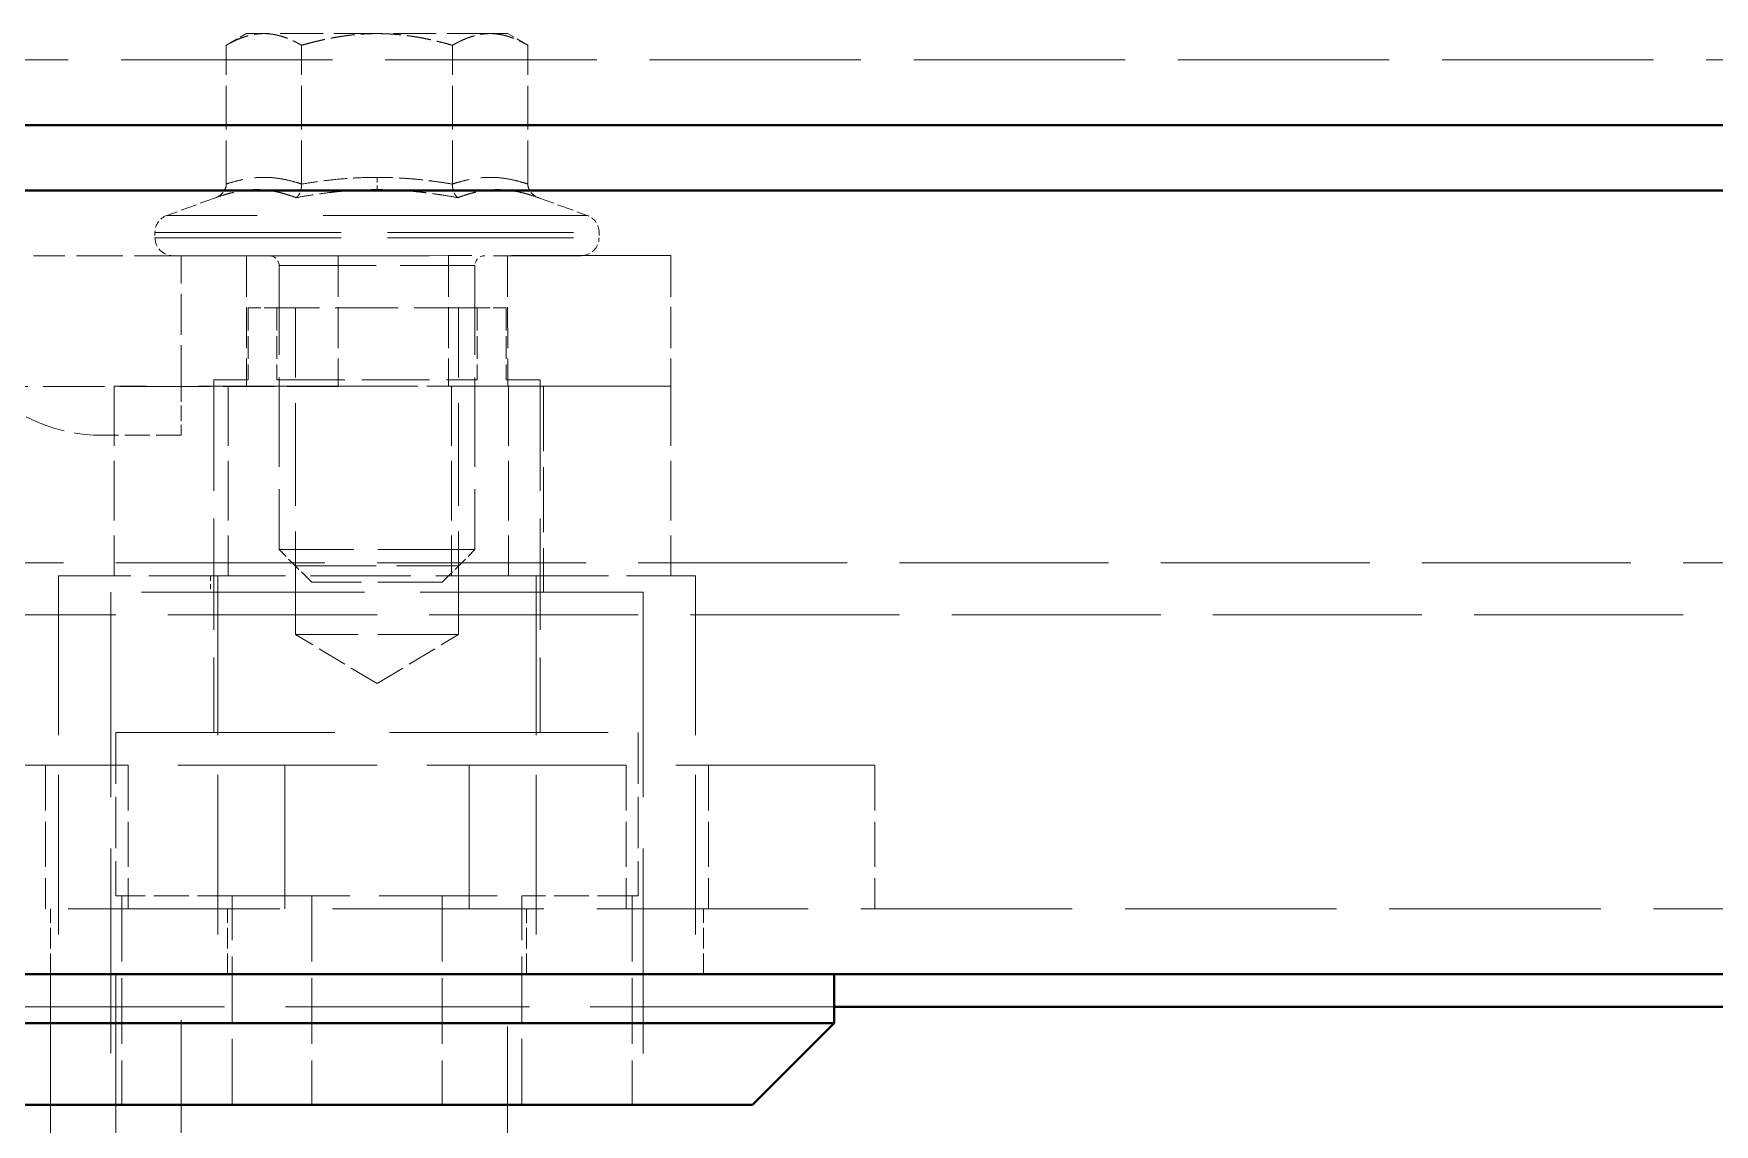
# Model space of a CAD drawing. Header units: millimetres. Extents: x 0 to 2523, y 0 to 1782.
# Drawn here: x 834.8 to 886.2, y 1397.4 to 1430.8 of the extents above; entities that cross this region are included whole.
import ezdxf

# ---------------------------------------------------------------- set-up
doc = ezdxf.new("R2010")
doc.units = ezdxf.units.MM
doc.header["$LTSCALE"] = 3
doc.linetypes.add('DASHED', pattern=[0.2067, 0.1654, -0.0413])
for name, color, linetype, lineweight in [('가려진 것(ISO)', 2, 'DASHED', 18), ('가려진 좁은 것(ISO)', 2, 'DASHED', 18), ('가시적인 것(ISO)', 3, 'Continuous', 40)]:
    doc.layers.add(name, color=color, linetype=linetype, lineweight=lineweight)

msp = doc.modelspace()

# ---------------------------------------------------------------- linework, layer by layer
at = {"layer": '가려진 것(ISO)', "ltscale": 0.453555}
for p, q in [((841.2766, 1430.833), (840.6578, 1430.4758)), ((849.2766, 1430.833), (849.8954, 1430.4758))]:
    msp.add_line(p, q, dxfattribs=at)
at = {"layer": '가려진 것(ISO)', "ltscale": 2.698431}
for p, q in [((840.6578, 1426.2254), (840.6578, 1430.4758)), ((849.8954, 1426.2254), (849.8954, 1430.4758))]:
    msp.add_line(p, q, dxfattribs=at)
at = {"layer": '가려진 것(ISO)', "ltscale": 1.329629}
for p, q in [((841.8125, 1430.833), (841.2766, 1430.833)), ((849.2766, 1430.833), (848.7407, 1430.833))]:
    msp.add_line(p, q, dxfattribs=at)
at = {"layer": '가려진 것(ISO)', "ltscale": 2.659358}
for p, q in [((845.2766, 1430.833), (841.8125, 1430.833)), ((848.7407, 1430.833), (845.2766, 1430.833))]:
    msp.add_line(p, q, dxfattribs=at)
at = {"layer": '가려진 것(ISO)', "ltscale": 2.698482}
msp.add_line((842.9672, 1426.2254), (842.9672, 1430.4758), dxfattribs=at)
at = {"layer": '가려진 것(ISO)', "ltscale": 2.698487}
msp.add_line((847.586, 1426.2254), (847.586, 1430.4758), dxfattribs=at)
at = {"layer": '가려진 것(ISO)', "ltscale": 13.047749}
for p, q in [((1143.2766, 1430.033), (787.2766, 1430.033)), ((787.2766, 1404.033), (1143.2766, 1404.033))]:
    msp.add_line(p, q, dxfattribs=at)
at = {"layer": '가려진 것(ISO)', "ltscale": 1.009477}
for p, q in [((840.3327, 1425.8086), (838.8385, 1425.2648)), ((850.2204, 1425.8086), (851.7147, 1425.2648))]:
    msp.add_line(p, q, dxfattribs=at)
at = {"layer": '가려진 것(ISO)', "ltscale": 0.104586}
for p, q in [((838.4766, 1424.7479), (838.4766, 1424.583)), ((852.0766, 1424.7479), (852.0766, 1424.583))]:
    msp.add_line(p, q, dxfattribs=at)
at = {"layer": '가려진 것(ISO)', "ltscale": 15.832087}
msp.add_line((839.0266, 1424.033), (851.5266, 1424.033), dxfattribs=at)
at = {"layer": '가려진 것(ISO)', "ltscale": 3.154497}
for p, q in [((844.0836, 1424.0325), (839.2772, 1424.0305)), ((844.0853, 1420.0325), (839.2789, 1420.0305))]:
    msp.add_line(p, q, dxfattribs=at)
at = {"layer": '가려진 것(ISO)', "ltscale": 2.539495}
for p, q in [((841.2766, 1424.0313), (841.2783, 1420.0313)), ((849.2766, 1424.0347), (849.2783, 1420.0347)), ((854.2766, 1424.0369), (854.2783, 1420.0369))]:
    msp.add_line(p, q, dxfattribs=at)
at = {"layer": '가려진 것(ISO)', "ltscale": 2.19112}
for p, q in [((847.4609, 1424.034), (844.0836, 1424.0325)), ((844.0853, 1420.0325), (847.4626, 1420.034))]:
    msp.add_line(p, q, dxfattribs=at)
at = {"layer": '가려진 것(ISO)', "ltscale": 9.838044}
for p, q in [((854.2766, 1424.0369), (847.4609, 1424.034)), ((847.4626, 1420.034), (854.2783, 1420.0369))]:
    msp.add_line(p, q, dxfattribs=at)
at = {"layer": '가려진 것(ISO)', "ltscale": 5.52352}
for p, q in [((842.2766, 1423.733), (842.2766, 1415.033)), ((848.2766, 1423.733), (848.2766, 1415.033))]:
    msp.add_line(p, q, dxfattribs=at)
at = {"layer": '가려진 것(ISO)', "ltscale": 0.796132}
for p, q in [((841.3266, 1422.433), (842.211, 1422.433)), ((848.3421, 1422.433), (849.2266, 1422.433))]:
    msp.add_line(p, q, dxfattribs=at)
at = {"layer": '가려진 것(ISO)', "ltscale": 1.396677}
for p, q in [((841.3266, 1422.433), (841.3266, 1420.233)), ((842.211, 1422.433), (842.211, 1420.233)), ((848.3421, 1422.433), (848.3421, 1420.233)), ((849.2266, 1422.433), (849.2266, 1420.233))]:
    msp.add_line(p, q, dxfattribs=at)
at = {"layer": '가려진 것(ISO)', "ltscale": 3.892509}
msp.add_line((848.3421, 1422.433), (842.211, 1422.433), dxfattribs=at)
at = {"layer": '가려진 것(ISO)', "ltscale": 6.348889}
for p, q in [((842.7766, 1412.433), (842.7766, 1422.433)), ((847.7766, 1412.433), (847.7766, 1422.433))]:
    msp.add_line(p, q, dxfattribs=at)
at = {"layer": '가려진 것(ISO)', "ltscale": 2.095026}
for p, q in [((840.2766, 1420.233), (841.3266, 1420.233)), ((849.2266, 1420.233), (850.2766, 1420.233))]:
    msp.add_line(p, q, dxfattribs=at)
at = {"layer": '가려진 것(ISO)', "ltscale": 6.856808}
for p, q in [((840.2766, 1420.233), (840.2766, 1409.433)), ((850.2766, 1420.233), (850.2766, 1409.433))]:
    msp.add_line(p, q, dxfattribs=at)
at = {"layer": '가려진 것(ISO)', "ltscale": 4.190152}
msp.add_line((842.211, 1420.233), (848.3421, 1420.233), dxfattribs=at)
at = {"layer": '가려진 것(ISO)', "ltscale": 12.956447}
msp.add_line((854.2766, 1420.033), (837.2261, 1420.033), dxfattribs=at)
at = {"layer": '가려진 것(ISO)', "ltscale": 3.682313}
for p, q in [((837.2261, 1420.033), (837.2261, 1414.233)), ((840.7146, 1420.033), (840.7146, 1414.233)), ((847.5567, 1420.033), (847.5567, 1414.233)), ((849.3003, 1420.033), (849.3003, 1414.233)), ((854.2766, 1420.033), (854.2766, 1414.233))]:
    msp.add_line(p, q, dxfattribs=at)
at = {"layer": '가려진 것(ISO)', "ltscale": 0.950628}
msp.add_line((839.2783, 1420.0305), (839.2789, 1418.533), dxfattribs=at)
at = {"layer": '가려진 것(ISO)', "ltscale": 3.999763}
msp.add_line((850.3766, 1420.033), (850.3766, 1413.733), dxfattribs=at)
at = {"layer": '가려진 것(ISO)', "ltscale": 1.545837}
msp.add_line((839.2789, 1418.533), (836.844, 1418.533), dxfattribs=at)
at = {"layer": '가려진 것(ISO)', "ltscale": 5.983681}
msp.add_line((848.2766, 1415.033), (842.2766, 1415.033), dxfattribs=at)
at = {"layer": '가려진 것(ISO)', "ltscale": 0.897783}
for p, q in [((843.2766, 1414.033), (842.2766, 1415.033)), ((847.2766, 1414.033), (848.2766, 1415.033))]:
    msp.add_line(p, q, dxfattribs=at)
at = {"layer": '가려진 것(ISO)', "ltscale": 12.901145}
for p, q in [((813.2766, 1414.633), (1117.2766, 1414.633)), ((1117.2766, 1413.033), (813.2766, 1413.033)), ((849.2766, 1386.033), (849.2766, 1402.033))]:
    msp.add_line(p, q, dxfattribs=at)
at = {"layer": '가려진 것(ISO)', "ltscale": 9.837123}
for p, q in [((835.5266, 1414.233), (835.5266, 1402.033)), ((840.4034, 1414.233), (840.4034, 1402.033)), ((850.1497, 1414.233), (850.1497, 1402.033)), ((855.0266, 1414.233), (855.0266, 1402.033))]:
    msp.add_line(p, q, dxfattribs=at)
at = {"layer": '가려진 것(ISO)', "ltscale": 4.455295}
for p, q in [((835.5266, 1414.233), (840.4034, 1414.233)), ((850.1497, 1414.233), (855.0266, 1414.233))]:
    msp.add_line(p, q, dxfattribs=at)
at = {"layer": '가려진 것(ISO)', "ltscale": 0.317349}
msp.add_line((840.1766, 1414.233), (840.1766, 1413.733), dxfattribs=at)
at = {"layer": '가려진 것(ISO)', "ltscale": 6.187803}
msp.add_line((850.1497, 1414.233), (840.4034, 1414.233), dxfattribs=at)
at = {"layer": '가려진 것(ISO)', "ltscale": 3.989087}
msp.add_line((847.2766, 1414.033), (843.2766, 1414.033), dxfattribs=at)
at = {"layer": '가려진 것(ISO)', "ltscale": 13.763361}
msp.add_line((853.4266, 1413.733), (837.1266, 1413.733), dxfattribs=at)
at = {"layer": '가려진 것(ISO)', "ltscale": 12.659248}
for p, q in [((837.1266, 1413.733), (837.1266, 1398.033)), ((853.4266, 1413.733), (853.4266, 1398.033))]:
    msp.add_line(p, q, dxfattribs=at)
at = {"layer": '가려진 것(ISO)', "ltscale": 4.986384}
msp.add_line((847.7766, 1412.433), (842.7766, 1412.433), dxfattribs=at)
at = {"layer": '가려진 것(ISO)', "ltscale": 1.851636}
for q in [(842.7766, 1412.433), (847.7766, 1412.433)]:
    msp.add_line((845.2766, 1410.9309), q, dxfattribs=at)
at = {"layer": '가려진 것(ISO)', "ltscale": 13.510047}
msp.add_line((837.2766, 1409.433), (853.2766, 1409.433), dxfattribs=at)
at = {"layer": '가려진 것(ISO)', "ltscale": 3.174394}
for p, q in [((837.2766, 1409.433), (837.2766, 1404.433)), ((853.2766, 1409.433), (853.2766, 1404.433))]:
    msp.add_line(p, q, dxfattribs=at)
at = {"layer": '가려진 것(ISO)', "ltscale": 12.296404}
for p, q in [((837.6516, 1408.433), (830.0266, 1408.433)), ((852.9016, 1408.433), (837.6516, 1408.433)), ((860.5266, 1408.433), (852.9016, 1408.433))]:
    msp.add_line(p, q, dxfattribs=at)
at = {"layer": '가려진 것(ISO)', "ltscale": 2.793455}
for p, q in [((835.1266, 1408.433), (835.1266, 1404.033)), ((837.6516, 1408.433), (837.6516, 1404.033)), ((852.9016, 1408.433), (852.9016, 1404.033)), ((855.4266, 1408.433), (855.4266, 1404.033)), ((860.5266, 1408.433), (860.5266, 1404.033))]:
    msp.add_line(p, q, dxfattribs=at)
at = {"layer": '가려진 것(ISO)', "ltscale": 1.087521}
for p, q in [((837.2766, 1404.433), (837.4593, 1404.433)), ((853.0939, 1404.433), (853.2766, 1404.433))]:
    msp.add_line(p, q, dxfattribs=at)
at = {"layer": '가려진 것(ISO)', "ltscale": 2.147077}
for p, q in [((840.8412, 1404.433), (837.4593, 1404.433)), ((853.0939, 1404.433), (849.7119, 1404.433))]:
    msp.add_line(p, q, dxfattribs=at)
at = {"layer": '가려진 것(ISO)', "ltscale": 4.063253}
for p, q in [((837.4593, 1404.433), (837.4593, 1398.033)), ((840.8412, 1398.033), (840.8412, 1404.433)), ((843.2766, 1404.433), (843.2766, 1398.033)), ((847.2766, 1404.433), (847.2766, 1398.033)), ((849.7119, 1398.033), (849.7119, 1404.433)), ((853.0939, 1404.433), (853.0939, 1398.033))]:
    msp.add_line(p, q, dxfattribs=at)
at = {"layer": '가려진 것(ISO)', "ltscale": 7.266602}
msp.add_line((840.8412, 1404.433), (849.7119, 1404.433), dxfattribs=at)
at = {"layer": '가려진 것(ISO)', "ltscale": 1.269698}
for p, q in [((835.2766, 1402.033), (835.2766, 1404.033)), ((840.694, 1402.033), (840.694, 1404.033)), ((849.8591, 1402.033), (849.8591, 1404.033)), ((855.2766, 1402.033), (855.2766, 1404.033))]:
    msp.add_line(p, q, dxfattribs=at)
at = {"layer": '가려진 것(ISO)', "ltscale": 14.513788}
msp.add_line((835.2766, 1402.033), (835.2766, 1384.033), dxfattribs=at)
at = {"layer": '가려진 것(ISO)', "ltscale": 16.126431}
msp.add_line((837.2766, 1402.033), (837.2766, 1382.033), dxfattribs=at)
at = {"layer": '가려진 것(ISO)', "ltscale": 11.288502}
for p, q in [((837.2766, 1402.033), (837.2766, 1388.033)), ((839.2766, 1388.033), (839.2766, 1402.033))]:
    msp.add_line(p, q, dxfattribs=at)
at = {"layer": '가려진 것(ISO)', "ltscale": 15.051335}
msp.add_line((859.2766, 1401.033), (831.2766, 1401.033), dxfattribs=at)
at = {"layer": '가려진 것(ISO)', "ltscale": 0.426521}
for centre, start, end in [((839.0266, 1424.7479), 110, 180), ((851.5266, 1424.7479), 0, 70)]:
    msp.add_arc(centre, 0.55, start, end, dxfattribs=at)
at = {"layer": '가려진 것(ISO)', "ltscale": 0.548413}
for centre, start, end in [((839.0266, 1424.583), 180, 270), ((851.5266, 1424.583), 270, 0)]:
    msp.add_arc(centre, 0.55, start, end, dxfattribs=at)
at = {"layer": '가려진 것(ISO)', "ltscale": 0.299089}
for centre, start, end in [((841.9766, 1423.733), 0, 90), ((848.5766, 1423.733), 90, 180)]:
    msp.add_arc(centre, 0.3, start, end, dxfattribs=at)
at = {"layer": '가려진 것(ISO)', "ltscale": 2.520347}
msp.add_arc((836.844, 1423.533), 5, 224.50898, 270, dxfattribs=at)
at = {"layer": '가려진 것(ISO)', "ltscale": 1.488612}
for points, weights in [([(840.6578, 1430.4758), (841.2766, 1430.833), (841.8125, 1430.833)], [2.05513277492, 2.2140978483, 2.21409784829]), ([(841.8125, 1430.833), (842.3484, 1430.833), (842.9672, 1430.4758)], [2.21409784829, 2.21409784827, 2.05513277493]), ([(842.9672, 1430.4758), (844.2048, 1430.833), (845.2766, 1430.833)], [2.0551350202, 2.21410026725, 2.21410026725]), ([(845.2766, 1430.833), (846.3484, 1430.833), (847.586, 1430.4758)], [2.21410026725, 2.21410026725, 2.05513502021]), ([(847.586, 1430.4758), (848.2048, 1430.833), (848.7407, 1430.833)], [2.05513439893, 2.2140996138, 2.2140995979])]:
    msp.add_rational_spline(points, weights, degree=2, dxfattribs=at)
at = {"layer": '가려진 것(ISO)', "ltscale": 1.488611}
msp.add_rational_spline([(848.7407, 1430.833), (849.2766, 1430.833), (849.8954, 1430.4758)], [2.2140995979, 2.21409958201, 2.05513439892], degree=2, dxfattribs=at)
at = {"layer": '가려진 것(ISO)', "ltscale": 0.356819}
for points, knots in [([(840.6578, 1426.2254), (840.6578, 1426.1849), (840.6509, 1426.1448), (840.624, 1426.0639), (840.6029, 1426.0242), (840.5462, 1425.9469), (840.5093, 1425.9107), (840.4274, 1425.851), (840.3827, 1425.8271), (840.3347, 1425.8093), (840.3337, 1425.809), (840.3327, 1425.8086)], [-0.056055776, -0.056055776, -0.056055776, -0.056055776, -0.043849048, -0.043849048, -0.030415241, -0.030415241, -0.015046721, -0.015046721, 0, 0, 0.000314742, 0.000314742, 0.000314742, 0.000314742]), ([(849.8954, 1426.2254), (849.8953, 1426.1849), (849.9022, 1426.1448), (849.9291, 1426.0639), (849.9503, 1426.0242), (850.0069, 1425.9469), (850.0439, 1425.9107), (850.1257, 1425.851), (850.1704, 1425.8271), (850.2184, 1425.8093), (850.2194, 1425.809), (850.2204, 1425.8086)], [-0.056055727, -0.056055727, -0.056055727, -0.056055727, -0.043846592, -0.043846592, -0.030415241, -0.030415241, -0.015046721, -0.015046721, 0, 0, 0.000314742, 0.000314742, 0.000314742, 0.000314742])]:
    msp.add_open_spline(points, degree=3, knots=knots, dxfattribs=at)
at = {"layer": '가려진 것(ISO)', "ltscale": 0.356764}
msp.add_open_spline([(842.9672, 1426.2254), (842.9672, 1426.1848), (842.9637, 1426.1446), (842.9502, 1426.0638), (842.9397, 1426.0241), (842.9114, 1425.9469), (842.8929, 1425.9107), (842.852, 1425.8509), (842.8296, 1425.8271), (842.8056, 1425.8093), (842.8051, 1425.809), (842.8047, 1425.8086)], degree=3, knots=[0.000007253, 0.000007253, 0.000007253, 0.000007253, 0.012182988, 0.012182988, 0.025541036, 0.025541036, 0.040859243, 0.040859243, 0.055840117, 0.055840117, 0.056151409, 0.056151409, 0.056151409, 0.056151409], dxfattribs=at)
at = {"layer": '가려진 것(ISO)', "ltscale": 0.356759}
msp.add_open_spline([(847.586, 1426.2254), (847.586, 1426.1848), (847.5894, 1426.1446), (847.6029, 1426.0638), (847.6134, 1426.0241), (847.6417, 1425.9469), (847.6602, 1425.9107), (847.7012, 1425.8509), (847.7235, 1425.8271), (847.7475, 1425.8093), (847.748, 1425.809), (847.7485, 1425.8086)], degree=3, knots=[-0.056046369, -0.056046369, -0.056046369, -0.056046369, -0.043826559, -0.043826559, -0.030415995, -0.030415995, -0.015038694, -0.015038694, 0, 0, 0.000312487, 0.000312487, 0.000312487, 0.000312487], dxfattribs=at)
at = {"layer": '가려진 것(ISO)', "ltscale": 2.873697}
msp.add_open_spline([(839.2772, 1424.0305), (838.6292, 1424.0302), (837.9339, 1424.0299), (837.3485, 1424.0297), (836.763, 1424.0294), (836.2874, 1424.0292), (835.7365, 1424.029), (835.4221, 1424.0288), (835.0833, 1424.0287), (834.7599, 1424.0286)], degree=3, knots=[0, 0, 0, 0, 0.3890197, 0.3890197, 0.3890197, 0.7780394, 0.7780394, 0.7780394, 1, 1, 1, 1], dxfattribs=at)
at = {"layer": '가려진 것(ISO)', "ltscale": 3.790577}
msp.add_open_spline([(839.2789, 1420.0305), (838.2864, 1420.0301), (837.2906, 1420.0296), (835.3009, 1420.0288), (834.309, 1420.0284), (833.3246, 1420.028)], degree=3, knots=[-0.59728772, -0.59728772, -0.59728772, -0.59728772, -0.29865558, -0.29865558, -0.00008864, -0.00008864, -0.00008864, -0.00008864], dxfattribs=at)
at = {"layer": '가려진 좁은 것(ISO)', "ltscale": 0.31017}
msp.add_line((845.2766, 1426.4322), (845.2766, 1426.0564), dxfattribs=at)
at = {"layer": '가려진 좁은 것(ISO)', "ltscale": 16.308598}
msp.add_line((851.7147, 1425.2648), (838.8385, 1425.2648), dxfattribs=at)
at = {"layer": '가려진 좁은 것(ISO)', "ltscale": 11.483541}
for p, q in [((838.4766, 1424.7479), (852.0766, 1424.7479)), ((838.4766, 1424.583), (852.0766, 1424.583))]:
    msp.add_line(p, q, dxfattribs=at)
at = {"layer": '가려진 좁은 것(ISO)', "ltscale": 2.539495}
for p, q in [((839.2789, 1420.0305), (839.2772, 1424.0305)), ((844.0836, 1424.0325), (844.0853, 1420.0325)), ((847.4609, 1424.034), (847.4626, 1420.034))]:
    msp.add_line(p, q, dxfattribs=at)
at = {"layer": '가려진 좁은 것(ISO)', "ltscale": 5.983681}
msp.add_line((842.2766, 1423.733), (848.2766, 1423.733), dxfattribs=at)
at = {"layer": '가려진 좁은 것(ISO)', "ltscale": 0.12769}
msp.add_line((842.2766, 1420.233), (842.2766, 1420.0318), dxfattribs=at)
at = {"layer": '가려진 좁은 것(ISO)', "ltscale": 0.12607}
msp.add_line((848.2766, 1420.0343), (848.2766, 1420.233), dxfattribs=at)
at = {"layer": '가려진 좁은 것(ISO)', "ltscale": 0.000754912}
msp.add_line((842.1127, 1420.0317), (842.1127, 1420.033), dxfattribs=at)
msp.add_line((842.1127, 1420.0317), (842.1127, 1420.033), dxfattribs=at)
at = {"layer": '가려진 좁은 것(ISO)', "ltscale": 4.986384}
msp.add_line((842.7766, 1414.533), (847.7766, 1414.533), dxfattribs=at)
msp.add_line((842.7766, 1414.533), (847.7766, 1414.533), dxfattribs=at)
at = {"layer": '가려진 좁은 것(ISO)', "ltscale": 2.793455}
for p, q in [((842.4552, 1404.033), (842.4552, 1408.433)), ((842.4552, 1408.433), (842.4552, 1404.033)), ((842.4552, 1404.033), (842.4552, 1408.433)), ((842.4552, 1408.433), (842.4552, 1404.033)), ((848.0979, 1408.433), (848.0979, 1404.033)), ((848.0979, 1404.033), (848.0979, 1408.433)), ((848.0979, 1408.433), (848.0979, 1404.033)), ((848.0979, 1404.033), (848.0979, 1408.433))]:
    msp.add_line(p, q, dxfattribs=at)
at = {"layer": '가려진 좁은 것(ISO)', "ltscale": 2.94755}
msp.add_open_spline([(842.9672, 1426.2254), (842.8885, 1426.252), (842.8049, 1426.278), (842.7155, 1426.3026), (842.626, 1426.3272), (842.5307, 1426.3504), (842.432, 1426.3699), (842.3334, 1426.3894), (842.2314, 1426.4052), (842.1276, 1426.4159), (842.0238, 1426.4266), (841.9181, 1426.4322), (841.8125, 1426.4322), (841.7068, 1426.4322), (841.6011, 1426.4266), (841.4973, 1426.4159), (841.3935, 1426.4052), (841.2916, 1426.3894), (841.1929, 1426.3699), (841.0943, 1426.3504), (840.9989, 1426.3272), (840.9095, 1426.3026), (840.82, 1426.278), (840.7364, 1426.252), (840.6578, 1426.2254)], degree=3, knots=[0, 0, 0, 0, 0.125, 0.125, 0.125, 0.25, 0.25, 0.25, 0.375, 0.375, 0.375, 0.5, 0.5, 0.5, 0.625, 0.625, 0.625, 0.75, 0.75, 0.75, 0.875, 0.875, 0.875, 1, 1, 1, 1], dxfattribs=at)
at = {"layer": '가려진 좁은 것(ISO)', "ltscale": 1.473715}
msp.add_open_spline([(845.2766, 1426.4322), (845.0905, 1426.4322), (844.9018, 1426.4279), (844.7096, 1426.419), (844.5174, 1426.41), (844.3217, 1426.3964), (844.1254, 1426.3783), (843.929, 1426.3602), (843.7319, 1426.3376), (843.5385, 1426.3118), (843.345, 1426.286), (843.1551, 1426.2571), (842.9672, 1426.2254)], degree=3, knots=[0, 0, 0, 0, 0.25, 0.25, 0.25, 0.5, 0.5, 0.5, 0.75, 0.75, 0.75, 1, 1, 1, 1], dxfattribs=at)
at = {"layer": '가려진 좁은 것(ISO)', "ltscale": 1.473716}
msp.add_open_spline([(847.5859, 1426.2254), (847.4956, 1426.2406), (847.4051, 1426.2552), (847.314, 1426.2691), (847.2133, 1426.2844), (847.112, 1426.2989), (847.0099, 1426.3124), (846.9431, 1426.3213), (846.876, 1426.3298), (846.8087, 1426.3379), (846.6802, 1426.3532), (846.551, 1426.367), (846.4223, 1426.3788), (846.3781, 1426.3829), (846.334, 1426.3867), (846.2899, 1426.3903), (846.1385, 1426.4027), (845.9882, 1426.4123), (845.8401, 1426.4192), (845.8181, 1426.4202), (845.7962, 1426.4211), (845.7744, 1426.422), (845.6058, 1426.4289), (845.4401, 1426.4322), (845.2766, 1426.4322)], degree=3, knots=[0, 0, 0, 0, 0.1187084, 0.1187084, 0.1187084, 0.25, 0.25, 0.25, 0.3359259, 0.3359259, 0.3359259, 0.5, 0.5, 0.5, 0.5563781, 0.5563781, 0.5563781, 0.75, 0.75, 0.75, 0.7786751, 0.7786751, 0.7786751, 1, 1, 1, 1], dxfattribs=at)
at = {"layer": '가려진 좁은 것(ISO)', "ltscale": 2.947551}
msp.add_open_spline([(849.8953, 1426.2254), (849.8167, 1426.252), (849.7331, 1426.278), (849.6437, 1426.3026), (849.5542, 1426.3272), (849.4589, 1426.3504), (849.3602, 1426.3699), (849.2616, 1426.3894), (849.1596, 1426.4052), (849.0558, 1426.4159), (848.952, 1426.4266), (848.8463, 1426.4322), (848.7407, 1426.4322), (848.635, 1426.4322), (848.5293, 1426.4266), (848.4255, 1426.4159), (848.3217, 1426.4052), (848.2198, 1426.3894), (848.1211, 1426.3699), (848.0225, 1426.3504), (847.9271, 1426.3272), (847.8377, 1426.3026), (847.7482, 1426.278), (847.6646, 1426.252), (847.586, 1426.2254)], degree=3, knots=[0, 0, 0, 0, 0.125, 0.125, 0.125, 0.25, 0.25, 0.25, 0.375, 0.375, 0.375, 0.5, 0.5, 0.5, 0.625, 0.625, 0.625, 0.75, 0.75, 0.75, 0.875, 0.875, 0.875, 1, 1, 1, 1], dxfattribs=at)
at = {"layer": '가려진 좁은 것(ISO)', "ltscale": 3.159124}
for points, knots in [([(842.8046, 1425.8086), (842.7392, 1425.8335), (842.6692, 1425.8585), (842.5941, 1425.8831), (842.5794, 1425.8879), (842.5646, 1425.8927), (842.5495, 1425.8975), (842.4963, 1425.9142), (842.4405, 1425.9307), (842.3828, 1425.9462), (842.3405, 1425.9575), (842.297, 1425.9684), (842.2528, 1425.9785), (842.2148, 1425.9872), (842.1761, 1425.9953), (842.137, 1426.0028), (842.0684, 1426.016), (841.9982, 1426.0271), (841.9269, 1426.0357), (841.9071, 1426.0381), (841.8873, 1426.0402), (841.8674, 1426.0422), (841.7743, 1426.0515), (841.6796, 1426.0564), (841.5845, 1426.0564), (841.4895, 1426.0564), (841.394, 1426.0515), (841.2996, 1426.0422), (841.2794, 1426.0402), (841.2593, 1426.0381), (841.2392, 1426.0357), (841.1666, 1426.0271), (841.0948, 1426.016), (841.0244, 1426.0028), (840.9842, 1425.9953), (840.9445, 1425.9872), (840.9053, 1425.9785), (840.8597, 1425.9684), (840.8148, 1425.9575), (840.771, 1425.9462), (840.7113, 1425.9307), (840.6534, 1425.9142), (840.5982, 1425.8975), (840.5825, 1425.8927), (840.5671, 1425.8879), (840.5519, 1425.8831), (840.4738, 1425.8585), (840.4009, 1425.8335), (840.3327, 1425.8086)], [0.00000232, 0.00000232, 0.00000232, 0.00000232, 0.10460482, 0.10460482, 0.10460482, 0.125, 0.125, 0.125, 0.19708955, 0.19708955, 0.19708955, 0.25, 0.25, 0.25, 0.29543023, 0.29543023, 0.29543023, 0.375, 0.375, 0.375, 0.39704146, 0.39704146, 0.39704146, 0.5, 0.5, 0.5, 0.60295854, 0.60295854, 0.60295854, 0.625, 0.625, 0.625, 0.70456977, 0.70456977, 0.70456977, 0.75, 0.75, 0.75, 0.80291045, 0.80291045, 0.80291045, 0.875, 0.875, 0.875, 0.89539518, 0.89539518, 0.89539518, 0.99999751, 0.99999751, 0.99999751, 0.99999751]), ([(850.2204, 1425.8086), (850.1522, 1425.8335), (850.0794, 1425.8585), (850.0013, 1425.8831), (849.986, 1425.8879), (849.9706, 1425.8927), (849.955, 1425.8975), (849.8997, 1425.9142), (849.8419, 1425.9307), (849.7822, 1425.9462), (849.7383, 1425.9575), (849.6934, 1425.9684), (849.6478, 1425.9785), (849.6086, 1425.9872), (849.5689, 1425.9953), (849.5287, 1426.0028), (849.4583, 1426.016), (849.3865, 1426.0271), (849.314, 1426.0357), (849.2939, 1426.0381), (849.2737, 1426.0402), (849.2535, 1426.0422), (849.1591, 1426.0515), (849.0637, 1426.0564), (848.9686, 1426.0564), (848.8735, 1426.0564), (848.7788, 1426.0515), (848.6858, 1426.0422), (848.6659, 1426.0402), (848.646, 1426.0381), (848.6262, 1426.0357), (848.5549, 1426.0271), (848.4847, 1426.016), (848.4162, 1426.0028), (848.377, 1425.9953), (848.3384, 1425.9872), (848.3004, 1425.9785), (848.2561, 1425.9684), (848.2127, 1425.9575), (848.1703, 1425.9462), (848.1126, 1425.9307), (848.0568, 1425.9142), (848.0036, 1425.8975), (847.9886, 1425.8927), (847.9737, 1425.8879), (847.9591, 1425.8831), (847.8839, 1425.8585), (847.814, 1425.8335), (847.7485, 1425.8086)], [0.00000249, 0.00000249, 0.00000249, 0.00000249, 0.10460482, 0.10460482, 0.10460482, 0.125, 0.125, 0.125, 0.19708955, 0.19708955, 0.19708955, 0.25, 0.25, 0.25, 0.29543023, 0.29543023, 0.29543023, 0.375, 0.375, 0.375, 0.39704146, 0.39704146, 0.39704146, 0.5, 0.5, 0.5, 0.60295854, 0.60295854, 0.60295854, 0.625, 0.625, 0.625, 0.70456977, 0.70456977, 0.70456977, 0.75, 0.75, 0.75, 0.80291045, 0.80291045, 0.80291045, 0.875, 0.875, 0.875, 0.89539518, 0.89539518, 0.89539518, 0.99999769, 0.99999769, 0.99999769, 0.99999769])]:
    msp.add_open_spline(points, degree=3, knots=knots, dxfattribs=at)
at = {"layer": '가려진 좁은 것(ISO)', "ltscale": 1.579512}
for points, knots in [([(845.2766, 1426.0564), (845.1142, 1426.0564), (844.9532, 1426.0529), (844.7896, 1426.046), (844.7497, 1426.0443), (844.7096, 1426.0423), (844.6693, 1426.0402), (844.5433, 1426.0335), (844.4153, 1426.0247), (844.2864, 1426.0138), (844.2051, 1426.0069), (844.1235, 1425.9992), (844.0419, 1425.9907), (843.955, 1425.9817), (843.8681, 1425.9718), (843.7815, 1425.9611), (843.6578, 1425.9458), (843.5348, 1425.9289), (843.4133, 1425.9108), (843.373, 1425.9048), (843.3328, 1425.8987), (843.2927, 1425.8924), (843.128, 1425.8666), (842.966, 1425.8386), (842.8046, 1425.8086)], [0, 0, 0, 0, 0.20094998, 0.20094998, 0.20094998, 0.25, 0.25, 0.25, 0.40333094, 0.40333094, 0.40333094, 0.5, 0.5, 0.5, 0.60292444, 0.60292444, 0.60292444, 0.75, 0.75, 0.75, 0.7988985, 0.7988985, 0.7988985, 0.99999466, 0.99999466, 0.99999466, 0.99999466]), ([(847.7485, 1425.8086), (847.5852, 1425.839), (847.4219, 1425.8671), (847.2565, 1425.893), (847.2157, 1425.8994), (847.1748, 1425.9056), (847.1337, 1425.9117), (847.0114, 1425.9299), (846.8878, 1425.9468), (846.7637, 1425.962), (846.6773, 1425.9727), (846.5907, 1425.9825), (846.5042, 1425.9914), (846.4223, 1425.9999), (846.3406, 1426.0076), (846.2592, 1426.0144), (846.1312, 1426.0252), (846.0043, 1426.0339), (845.8794, 1426.0404), (845.8391, 1426.0426), (845.799, 1426.0445), (845.759, 1426.0461), (845.5967, 1426.053), (845.4372, 1426.0564), (845.2766, 1426.0564)], [0.00000535, 0.00000535, 0.00000535, 0.00000535, 0.20052293, 0.20052293, 0.20052293, 0.25, 0.25, 0.25, 0.39734023, 0.39734023, 0.39734023, 0.5, 0.5, 0.5, 0.59717741, 0.59717741, 0.59717741, 0.75, 0.75, 0.75, 0.79938724, 0.79938724, 0.79938724, 1, 1, 1, 1])]:
    msp.add_open_spline(points, degree=3, knots=knots, dxfattribs=at)
at = {"layer": '가려진 좁은 것(ISO)', "ltscale": 0.001011}
msp.add_open_spline([(841.1646, 1420.0313), (841.1646, 1420.0319), (841.1646, 1420.0325), (841.1646, 1420.033)], degree=3, dxfattribs=at)
msp.add_open_spline([(841.1646, 1420.0313), (841.1646, 1420.0319), (841.1646, 1420.0325), (841.1646, 1420.033)], degree=3, dxfattribs=at)
at = {"layer": '가려진 좁은 것(ISO)', "ltscale": 0.000216209}
msp.add_open_spline([(844.1068, 1420.033), (844.1068, 1420.0329), (844.1068, 1420.0327), (844.1068, 1420.0325)], degree=3, dxfattribs=at)
msp.add_open_spline([(844.1068, 1420.033), (844.1068, 1420.0329), (844.1068, 1420.0327), (844.1068, 1420.0325)], degree=3, dxfattribs=at)
at = {"layer": '가시적인 것(ISO)'}
for p, q in [((1145.2766, 1428.033), (785.2766, 1428.033)), ((1145.2766, 1426.033), (785.2766, 1426.033)), ((785.2766, 1402.033), (1145.2766, 1402.033)), ((859.2766, 1402.033), (859.2766, 1400.533)), ((1118.2766, 1401.033), (859.2766, 1401.033)), ((831.2766, 1400.533), (859.2766, 1400.533)), ((856.7766, 1398.033), (859.2766, 1400.533)), ((856.7766, 1398.033), (833.7766, 1398.033))]:
    msp.add_line(p, q, dxfattribs=at)

doc.saveas('drawing.dxf')
